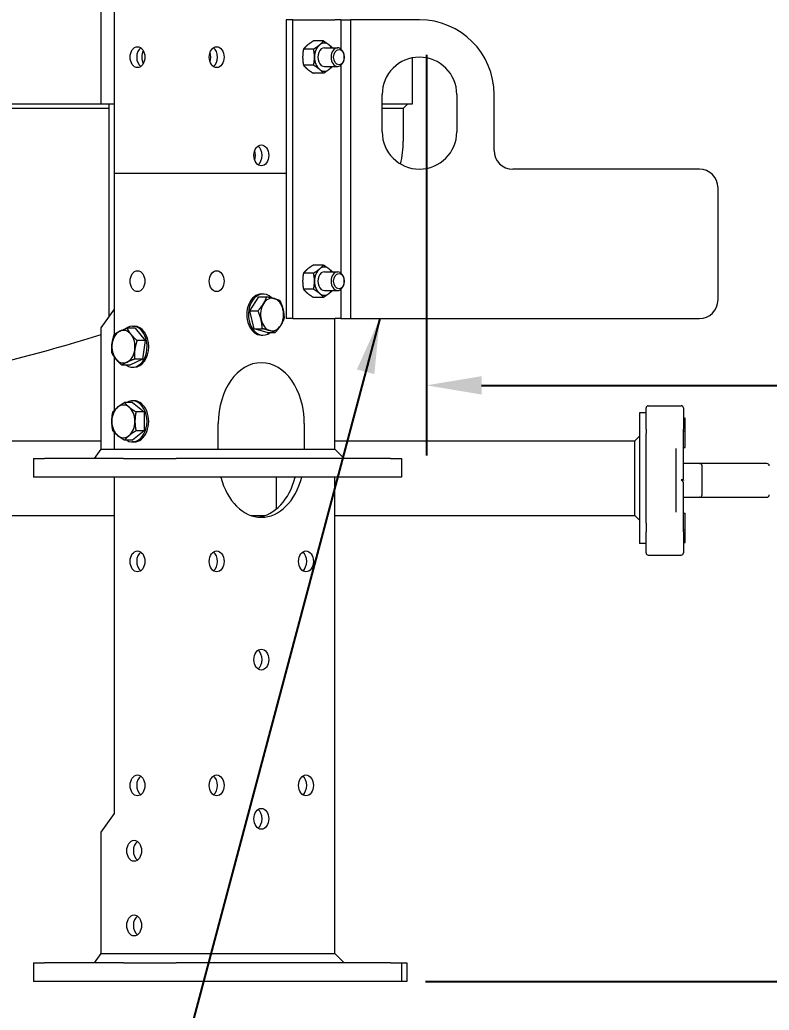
# Model space of a CAD drawing. Header units: inches. Extents: x 19 to 503, y 7 to 322.
# Drawn here: x 105.68 to 125.76, y 44.22 to 70.74 of the extents above; entities that cross this region are included whole.
import ezdxf

# ---------------------------------------------------------------- set-up
doc = ezdxf.new("R2010")
doc.units = ezdxf.units.IN
doc.header["$LTSCALE"] = 15
doc.header["$MEASUREMENT"] = 0
for name, color, linetype, lineweight in [('Dimension (ANSI)', 7, 'Continuous', 25), ('Symbol (ANSI)', 7, 'Continuous', 25), ('Visible (ANSI)', 7, 'Continuous', 50)]:
    doc.layers.add(name, color=color, linetype=linetype, lineweight=lineweight)
doc.styles.add('MEMCOR Medium', font='arial.ttf')
doc.dimstyles.new('Default (ANSI)', dxfattribs={"dimscale": 15, "dimtxt": 0.15, "dimasz": 0.098425, "dimexe": 0.125, "dimexo": 0.0625, "dimgap": 0.031496, "dimtad": 0, "dimtih": 1, "dimtoh": 1, "dimdec": 4, "dimrnd": 1e-08, "dimzin": 3, "dimdsep": 46, "dimlunit": 5, "dimtxsty": 'MEMCOR Medium', "dimcen": 0.09, "dimdle": 0.393701, "dimclrd": 256, "dimclre": 256, "dimclrt": 256, "dimadec": 0, "dimazin": 1, "dimtfac": 0.8, "dimtofl": 0, "dimtmove": 0, "dimatfit": 3, "dimfxl": 1, "dimfrac": 1, "dimtolj": 1, "dimtzin": 4, "dimlwd": -1, "dimlwe": -1, "dimarcsym": 0})
doc.dimstyles.new('Default (ANSI)$7', dxfattribs={"dimscale": 15, "dimtxt": 0.15, "dimasz": 0.098425, "dimexe": 0.125, "dimexo": 0.0625, "dimgap": 0.031496, "dimtad": 0, "dimtih": 1, "dimtoh": 1, "dimdec": 4, "dimrnd": 1e-08, "dimzin": 3, "dimdsep": 46, "dimlunit": 5, "dimtxsty": 'MEMCOR Medium', "dimcen": 0.09, "dimdle": 0.393701, "dimclrd": 256, "dimclre": 256, "dimclrt": 256, "dimadec": 0, "dimazin": 1, "dimtfac": 0.8, "dimtofl": 0, "dimtmove": 0, "dimatfit": 3, "dimfxl": 1, "dimfrac": 1, "dimtolj": 1, "dimtzin": 4, "dimlwd": -1, "dimlwe": -1, "dimarcsym": 0})

# ---------------------------------------------------------------- blocks, each defined once
blk = doc.blocks.new('*D18')
at = {"layer": 'Defpoints', "color": 0, "transparency": 16777216}
for p in [(117.955, 77.494), (115.618, 44.987), (162.862, 44.987)]:
    blk.add_point(p, dxfattribs=at)
at = {"layer": 'Dimension (ANSI)', "transparency": 16777216}
for p, q in [((118.893, 77.494), (164.737, 77.494)), ((162.862, 76.018), (162.862, 65.455)), ((162.862, 46.464), (162.862, 57.027)), ((116.555, 44.987), (164.737, 44.987))]:
    blk.add_line(p, q, dxfattribs=at)
for points in [[(162.616, 76.018), (163.108, 76.018), (162.862, 77.494)], [(162.616, 46.464), (163.108, 46.464), (162.862, 44.987)]]:
    blk.add_solid(points, dxfattribs=at)
at = {"layer": 'Dimension (ANSI)', "transparency": 16777216, "char_height": 2.25, "attachment_point": 5, "style": 'MEMCOR Medium'}
for s, insert in [('\\A1; 32{\\H0.8x;\\S1#2;} in', (162.862, 63.541)), ('\\A1;[825.7 mm]', (162.862, 59.326))]:
    blk.add_mtext(s, dxfattribs=dict(at, insert=insert))
blk = doc.blocks.new('*D23')
at = {"layer": 'Defpoints', "color": 0, "transparency": 16777216}
for p in [(116.58, 70.744), (152.081, 70.744), (152.081, 60.952)]:
    blk.add_point(p, dxfattribs=at)
at = {"layer": 'Dimension (ANSI)', "transparency": 16777216}
for p, q in [((116.58, 69.807), (116.58, 59.077)), ((152.081, 69.807), (152.081, 59.077)), ((118.057, 60.952), (126.456, 60.952)), ((150.605, 60.952), (142.705, 60.952))]:
    blk.add_line(p, q, dxfattribs=at)
for points in [[(118.057, 61.198), (118.057, 60.706), (116.58, 60.952)], [(150.605, 61.198), (150.605, 60.706), (152.081, 60.952)]]:
    blk.add_solid(points, dxfattribs=at)
at = {"layer": 'Dimension (ANSI)', "transparency": 16777216, "char_height": 2.25, "attachment_point": 5, "style": 'MEMCOR Medium'}
for s, insert in [('\\A1; 35{\\H0.8x;\\S1#2;} in', (134.581, 63.251)), ('\\A1;[901.7 mm]', (134.581, 59.037))]:
    blk.add_mtext(s, dxfattribs=dict(at, insert=insert))

msp = doc.modelspace()

# ---------------------------------------------------------------- linework, layer by layer
at = {"layer": 'Visible (ANSI)', "linetype": 'Continuous', "lineweight": 18}
for p, q in [((107.85461, 80.14137), (107.85461, 68.49437)), ((108.21691, 62.99137), (108.21691, 80.14137)), ((112.82026, 70.74137), (112.82026, 62.74137)), ((112.99704, 70.74137), (112.82026, 70.74137)), ((112.99704, 70.74137), (114.12841, 70.74137)), ((112.99704, 62.74137), (112.99704, 70.74137)), ((114.28603, 70.74137), (114.12841, 70.74137)), ((114.28603, 70.74137), (114.54409, 70.74137)), ((114.28603, 70.74137), (114.28603, 69.96063)), ((116.39201, 70.74137), (114.54409, 70.74137)), ((114.54409, 70.74137), (114.54409, 62.74137)), ((113.82047, 70.17438), (113.55105, 70.17438)), ((113.5553, 69.95788), (113.28588, 69.95788)), ((113.84409, 69.99137), (114.2011, 69.99137)), ((113.5553, 69.52486), (113.28588, 69.52486)), ((114.28603, 69.52211), (114.28603, 63.96063)), ((114.37786, 69.74532), (114.37784, 69.74623)), ((114.37786, 69.73742), (114.37784, 69.7365)), ((116.2058, 68.49437), (116.2058, 69.72388)), ((113.82047, 69.30836), (113.55105, 69.30836)), ((113.84409, 69.49137), (114.2011, 69.49137)), ((115.39201, 67.74137), (115.39201, 68.74137)), ((117.39201, 68.74137), (117.39201, 67.74137)), ((118.39201, 67.24137), (118.39201, 68.74137)), ((83.05607, 68.49437), (107.85461, 68.49437)), ((107.85461, 68.49437), (108.21691, 68.49437)), ((108.07715, 62.79372), (108.07715, 68.49437)), ((115.39201, 68.49437), (116.2058, 68.49437)), ((115.95534, 68.36937), (116.08034, 68.49437)), ((108.07715, 68.36937), (82.83353, 68.36937)), ((115.95534, 68.36937), (115.39201, 68.36937)), ((115.95534, 68.36937), (115.95534, 67.49437)), ((108.21691, 66.63737), (109.40959, 66.63737)), ((108.21691, 62.31517), (108.21691, 66.63737)), ((109.40959, 66.63737), (110.3854, 66.63737)), ((110.3854, 66.63737), (112.82026, 66.63737)), ((123.89201, 66.74137), (118.89201, 66.74137)), ((124.39201, 63.24137), (124.39201, 66.24137)), ((113.5553, 63.95788), (113.28588, 63.95788)), ((113.82047, 64.17438), (113.55105, 64.17438)), ((113.84409, 63.99137), (114.2011, 63.99137)), ((114.37786, 63.74532), (114.37784, 63.74623)), ((114.37786, 63.73742), (114.37784, 63.7365)), ((112.15437, 63.39855), (112.19891, 63.39855)), ((113.5553, 63.52486), (113.28588, 63.52486)), ((113.84409, 63.49137), (114.2011, 63.49137)), ((114.28603, 63.52211), (114.28603, 62.74137)), ((111.84884, 62.94789), (112.08543, 63.32638)), ((112.08543, 63.32638), (112.30087, 63.32638)), ((113.82047, 63.30836), (113.55105, 63.30836)), ((107.86336, 62.49137), (108.21691, 62.99137)), ((111.96232, 62.46888), (111.84884, 62.94789)), ((111.84884, 62.94789), (112.06428, 62.94789)), ((112.99704, 62.74137), (112.82026, 62.74137)), ((112.99704, 62.74137), (114.12841, 62.74137)), ((114.12544, 59.24137), (114.12544, 62.74137)), ((114.12544, 59.24137), (114.12544, 62.74137)), ((114.28603, 62.74137), (114.12841, 62.74137)), ((114.28603, 62.74137), (114.54409, 62.74137)), ((114.54409, 62.74137), (123.89201, 62.74137)), ((107.86336, 59.24137), (107.86336, 62.49137)), ((108.77258, 62.48279), (108.55715, 62.48279)), ((108.7027, 62.53855), (108.74724, 62.53855)), ((108.77258, 62.48279), (109.04102, 62.14949)), ((112.31239, 62.36836), (111.96232, 62.46888)), ((111.96232, 62.46888), (112.17776, 62.46888)), ((112.31239, 62.36836), (112.52783, 62.36836)), ((109.04102, 62.14949), (108.82558, 62.14949)), ((109.04102, 62.14949), (108.97114, 61.65407)), ((112.15437, 62.29619), (112.19891, 62.29619)), ((108.21691, 60.28451), (108.21691, 61.71004)), ((108.97114, 61.65407), (108.63281, 61.49195)), ((108.97114, 61.65407), (108.7557, 61.65407)), ((108.63281, 61.49195), (108.41738, 61.49195)), ((108.7027, 61.43619), (108.74724, 61.43619)), ((108.70267, 60.49255), (108.48723, 60.49255)), ((108.70267, 60.49255), (109.01204, 60.24)), ((108.74724, 60.53855), (108.7027, 60.53855)), ((109.01204, 60.24), (108.79661, 60.24)), ((109.01204, 60.24), (109.01207, 59.73482)), ((122.28391, 60.21275), (122.28391, 56.71275)), ((122.46321, 60.21275), (122.28391, 60.21275)), ((122.46321, 59.82759), (122.46321, 60.34516)), ((122.52321, 60.40516), (123.40321, 60.40516)), ((123.46321, 60.34516), (123.46321, 59.82759)), ((123.47321, 60.07168), (123.50321, 60.07168)), ((123.51321, 59.74768), (123.51321, 60.06168)), ((108.21691, 59.24137), (108.21691, 59.6902)), ((109.01207, 59.73482), (108.70273, 59.48219)), ((109.01207, 59.73482), (108.79663, 59.73482)), ((111.00179, 59.24137), (111.00179, 59.92737)), ((113.30696, 59.92737), (113.30696, 59.24137)), ((122.46321, 59.77993), (122.46321, 59.82759)), ((122.46321, 59.77993), (122.46321, 59.66294)), ((123.46321, 59.82759), (123.46321, 59.77993)), ((123.46321, 58.45566), (123.46321, 59.77993)), ((123.47321, 59.73768), (123.50321, 59.73768)), ((123.51321, 59.74303), (123.51321, 59.74768)), ((123.51321, 59.45979), (123.51321, 59.74303)), ((102.76751, 59.46275), (107.86336, 59.46275)), ((108.70273, 59.48219), (108.48729, 59.48219)), ((108.74724, 59.43619), (108.7027, 59.43619)), ((114.12544, 59.46275), (122.15891, 59.46275)), ((122.15891, 59.46275), (122.28391, 59.58775)), ((122.15891, 57.77726), (122.15891, 59.46275)), ((122.46321, 57.26255), (122.46321, 59.66294)), ((123.51321, 59.44445), (123.51321, 59.45979)), ((123.51321, 59.29522), (123.51321, 59.44445)), ((107.68658, 58.99137), (107.86336, 59.24137)), ((107.86336, 59.24137), (109.40959, 59.24137)), ((109.40959, 59.24137), (110.3854, 59.24137)), ((110.3854, 59.24137), (113.92335, 59.24137)), ((113.92335, 59.24137), (114.12544, 59.24137)), ((114.12544, 59.24137), (114.37544, 58.99137)), ((123.26321, 59.25633), (123.26321, 57.55398)), ((123.47321, 59.28522), (123.50321, 59.28522)), ((106.04785, 58.99137), (106.34075, 58.99137)), ((106.04785, 58.99137), (106.04785, 58.49137)), ((108.46207, 58.99137), (106.34075, 58.99137)), ((108.46207, 58.99137), (109.87628, 58.99137)), ((115.61799, 58.99137), (109.87628, 58.99137)), ((115.61799, 58.99137), (115.91088, 58.99137)), ((115.91088, 58.99137), (115.91088, 58.49137)), ((123.8996, 58.85516), (123.46321, 58.85516)), ((123.8996, 58.85516), (123.90321, 58.85516)), ((123.91533, 58.85516), (123.90321, 58.85516)), ((125.69895, 58.85516), (123.91533, 58.85516)), ((123.96321, 58.01516), (123.96321, 58.79516)), ((125.69895, 58.85516), (125.70321, 58.85516)), ((106.34075, 58.49137), (106.04785, 58.49137)), ((108.46207, 58.49137), (106.34075, 58.49137)), ((108.21691, 49.48737), (108.21691, 58.49137)), ((109.87628, 58.49137), (108.46207, 58.49137)), ((115.61799, 58.49137), (109.87628, 58.49137)), ((112.55389, 58.49137), (112.55389, 57.63575)), ((114.12544, 45.73737), (114.12544, 58.49137)), ((115.91088, 58.49137), (115.61799, 58.49137)), ((123.43501, 58.41985), (123.40321, 58.41985)), ((123.40321, 58.41985), (123.44068, 58.38238)), ((123.44068, 58.38238), (123.45843, 58.36463)), ((123.46321, 57.03038), (123.46321, 58.35466)), ((123.46321, 57.95516), (123.8996, 57.95516)), ((123.90321, 57.95516), (123.8996, 57.95516)), ((123.90321, 57.95516), (123.91533, 57.95516)), ((123.91533, 57.95516), (125.69895, 57.95516)), ((125.70321, 57.95516), (125.69895, 57.95516)), ((122.15891, 57.46275), (122.15891, 57.77726)), ((102.76751, 57.46275), (108.21691, 57.46275)), ((111.8843, 57.46275), (112.24766, 57.46275)), ((114.12544, 57.46275), (122.15891, 57.46275)), ((122.15891, 57.46275), (122.28391, 57.33775)), ((123.47321, 57.52509), (123.50321, 57.52509)), ((123.51321, 57.36587), (123.51321, 57.51509)), ((123.51321, 57.35052), (123.51321, 57.36587)), ((123.51321, 57.06729), (123.51321, 57.35052)), ((122.46321, 57.26255), (122.46321, 57.03038)), ((122.46321, 56.98273), (122.46321, 57.03038)), ((123.46321, 57.03038), (123.46321, 56.98273)), ((123.50321, 57.07264), (123.47321, 57.07264)), ((123.51321, 57.06264), (123.51321, 57.06729)), ((123.51321, 56.74864), (123.51321, 57.06264)), ((122.46321, 56.46516), (122.46321, 56.98273)), ((123.46321, 56.98273), (123.46321, 56.46516)), ((122.46321, 56.71275), (122.28391, 56.71275)), ((123.47321, 56.73864), (123.50321, 56.73864)), ((122.52321, 56.40516), (123.40321, 56.40516)), ((107.86336, 48.98737), (108.21691, 49.48737)), ((107.86336, 45.73737), (107.86336, 48.98737)), ((107.68658, 45.48737), (107.86336, 45.73737)), ((107.86336, 45.73737), (109.40959, 45.73737)), ((109.40959, 45.73737), (110.3854, 45.73737)), ((110.3854, 45.73737), (113.92335, 45.73737)), ((113.92335, 45.73737), (114.12544, 45.73737)), ((114.12544, 45.73737), (114.37544, 45.48737)), ((106.04785, 45.48737), (106.34075, 45.48737)), ((106.04785, 45.48737), (106.04785, 44.98737)), ((108.46207, 45.48737), (106.34075, 45.48737)), ((108.46207, 45.48737), (109.87628, 45.48737)), ((115.61799, 45.48737), (109.87628, 45.48737)), ((115.61799, 45.48737), (115.91088, 45.48737)), ((115.91088, 45.48737), (115.91088, 44.98737)), ((115.91088, 45.48737), (116.05472, 45.48737)), ((116.05472, 45.48737), (116.05472, 44.98737)), ((106.34075, 44.98737), (106.04785, 44.98737)), ((108.46207, 44.98737), (106.34075, 44.98737)), ((109.87628, 44.98737), (108.46207, 44.98737)), ((115.61799, 44.98737), (109.87628, 44.98737)), ((115.91088, 44.98737), (115.61799, 44.98737)), ((116.05472, 44.98737), (115.91088, 44.98737))]:
    msp.add_line(p, q, dxfattribs=at)
for centre, radius, start, end in [((116.39201, 68.74137), 2, 0, 90), ((116.39201, 68.74137), 1, 0, 180), ((116.39201, 67.74137), 1, 180, 0), ((113.18534, 67.49437), 2.77, 347.16009, 0), ((118.89201, 67.24137), 0.5, 180, 270), ((123.89201, 66.24137), 0.5, 0, 90), ((123.89201, 63.24137), 0.5, 270, 0), ((95.45534, 101.71781), 41.31344, 276.599972, 287.477938), ((122.52321, 60.34516), 0.06, 90, 180), ((123.40321, 60.34516), 0.06, 0, 90), ((123.47321, 60.08168), 0.01, 180, 270), ((123.50321, 60.06168), 0.01, 0, 90), ((123.47321, 59.72768), 0.01, 90, 180), ((123.50321, 59.74768), 0.01, 270, 0), ((123.47321, 59.27522), 0.01, 90, 180), ((123.50321, 59.29522), 0.01, 270, 0), ((123.90321, 58.79516), 0.06, 0, 90), ((125.70321, 58.79516), 0.06, 0, 90), ((123.90321, 58.01516), 0.06, 270, 0), ((125.70321, 58.01516), 0.06, 270, 0), ((123.47321, 57.53509), 0.01, 180, 270), ((123.50321, 57.51509), 0.01, 0, 90), ((123.47321, 57.08264), 0.01, 180, 270), ((123.50321, 57.06264), 0.01, 0, 90), ((123.47321, 56.72864), 0.01, 90, 180), ((123.50321, 56.74864), 0.01, 270, 0), ((122.52321, 56.46516), 0.06, 180, 270), ((123.40321, 56.46516), 0.06, 270, 0)]:
    msp.add_arc(centre, radius, start, end, dxfattribs=at)
for centre, major_axis, ratio, start_param, end_param in [((113.84415, 69.74137), (0, -0.375), 0.70710678, 3.66519143, 4.71238898), ((113.84415, 69.74137), (0, 0.375), 0.70710678, 5.75958653, 6.80678408), ((113.84415, 69.74137), (0, 0.375), 0.70710678, 5.44211664, 5.75958653), ((109.01361, 69.74137), (0, -0.28), 0.70710678, 3.60436277, 5.82041519), ((109.14917, 69.74137), (0, 0.28), 0.70710678, 0.9087913, 2.23280135), ((110.60439, 69.74137), (0, 0.28), 0.70710678, 4.24640863, 5.17836933), ((110.78117, 69.74137), (0, -0.28), 0.70710678, 0.46335623, 2.67823643), ((110.78138, 69.74137), (0, 0.28), 0.70710678, 3.60436277, 5.82041519), ((113.84415, 69.74137), (0, 0.25014), 0.70710678, 6.25022773, 9.45773554), ((114.2011, 69.74137), (0, 0.25), 0.70710678, 4.73185041, 10.97611285), ((113.84415, 69.74137), (0, -0.375), 0.70710678, 4.71238898, 5.75958653), ((113.84415, 69.74137), (0, -0.375), 0.70710678, 5.75958653, 6.80678408), ((113.84415, 69.74137), (0, 0.375), 0.70710678, 3.66519143, 3.98266132), ((111.80082, 67.11037), (0, 0.28), 0.70710678, 4.24524287, 5.17953509), ((111.9776, 67.11037), (0, -0.28), 0.70710678, 0.46277012, 2.67882254), ((111.9776, 67.11037), (0, 0.28), 0.70710678, 3.60436277, 5.82041519), ((113.84415, 63.74137), (0, -0.375), 0.70710678, 3.66519143, 4.71238898), ((113.84415, 63.74137), (0, 0.25014), 0.70710678, 6.25022773, 9.45773554), ((113.84415, 63.74137), (0, 0.375), 0.70710678, 5.75958653, 6.80678408), ((113.84415, 63.74137), (0, 0.375), 0.70710678, 5.44211664, 5.75958653), ((114.2011, 63.74137), (0, 0.25), 0.70710678, 4.73185041, 10.97611285), ((113.84415, 63.74137), (0, -0.375), 0.70710678, 4.71238898, 5.75958653), ((112.15437, 62.84737), (0, -0.55118), 0.70710678, 3.14159265, 6.28318531), ((112.19891, 62.84737), (0, -0.55118), 0.70710678, 2.52633986, 6.80067145), ((113.84415, 63.74137), (0, -0.375), 0.70710678, 5.75958653, 6.80678408), ((113.84415, 63.74137), (0, 0.375), 0.70710678, 3.66519143, 3.98266132), ((112.44198, 62.84737), (0, -0.4375), 0.70710678, 3.9884705, 5.03566805), ((112.44198, 62.84737), (0, 0.4375), 0.70710678, 6.08286561, 7.13006316), ((112.44198, 62.84737), (0, 0.4375), 0.70710678, 5.03566805, 6.08286561), ((112.44198, 62.84737), (0, 0.4375), 0.70710678, 3.9884705, 5.03566805), ((112.44198, 62.84737), (0, -0.4375), 0.70710678, 5.03566805, 6.08286561), ((108.45963, 61.98737), (0, 0.4375), 0.70710678, 0.3266915, 1.37388905), ((108.45963, 61.98737), (0, 0.4375), 0.70710678, 5.56267925, 6.6098768), ((108.7027, 61.98737), (0, -0.55118), 0.70710678, 5.82948756, 9.9512472), ((108.74724, 61.98737), (0, -0.55118), 0.70710678, 0, 3.14159265), ((112.44198, 62.84737), (0, -0.4375), 0.70710678, 6.08286561, 7.13006316), ((108.45963, 61.98737), (0, -0.4375), 0.70710678, 4.5154817, 5.56267925), ((108.45963, 61.98737), (0, 0.4375), 0.70710678, 4.5154817, 5.56267925), ((108.45963, 61.98737), (0, -0.4375), 0.70710678, 0.3266915, 1.37388905), ((108.45963, 61.98737), (0, -0.4375), 0.70710678, 5.56267925, 6.6098768), ((112.15437, 59.92737), (0, 1.63), 0.70710678, 4.71238898, 7.85398163), ((108.7027, 59.98737), (0, 0.55118), 0.70710678, 2.73014684, 6.69463112), ((108.74724, 59.98737), (0, 0.55118), 0.70710678, 3.14159265, 6.28318531), ((108.45963, 59.98737), (0, -0.4375), 0.70710678, 3.66527468, 4.71247223), ((108.45963, 59.98737), (0, 0.4375), 0.70710678, 5.75966978, 6.80686733), ((108.45963, 59.98737), (0, 0.4375), 0.70710678, 4.71247223, 5.75966978), ((108.45963, 59.98737), (0, -0.4375), 0.70710678, 4.71247223, 5.75966978), ((108.45963, 59.98737), (0, 0.4375), 0.70710678, 3.66527468, 4.71247223), ((108.45963, 59.98737), (0, -0.4375), 0.70710678, 5.75966978, 6.80686733), ((112.15437, 59.04737), (0, -1.63), 0.70710678, 5.06048038, 7.50589024), ((111.9776, 59.04737), (0, -1.63), 0.70710678, 0.07676248, 1.22270493), ((123.40321, 58.45566), (-0.06, 0), 0.425, 2.54089812, 3.14159265), ((123.40321, 58.35466), (0.06, 0), 0.425, 0, 0.40187065), ((109.01361, 56.23737), (0, -0.28), 0.70710678, 3.60436277, 5.82041519), ((110.78138, 56.23737), (0, 0.28), 0.70710678, 3.60436277, 5.82041519), ((113.17381, 56.23737), (0, 0.28), 0.70710678, 3.60436277, 5.82041519), ((111.9776, 53.60637), (0, 0.28), 0.70710678, 3.60436277, 5.82041519), ((109.01361, 50.23737), (0, -0.28), 0.70710678, 3.60436277, 5.82041519), ((110.78138, 50.23737), (0, 0.28), 0.70710678, 3.60436277, 5.82041519), ((113.17381, 50.23737), (0, 0.28), 0.70710678, 3.60436277, 5.82041519), ((111.9776, 49.34337), (0, 0.28), 0.70710678, 3.60436277, 5.82041519), ((108.92402, 48.48737), (0, -0.28), 0.70710678, 3.60436277, 5.82041519), ((108.92402, 46.48737), (0, -0.28), 0.70710678, 3.60436277, 5.82041519)]:
    msp.add_ellipse(centre, major_axis=major_axis, ratio=ratio, start_param=start_param, end_param=end_param, dxfattribs=at)
for centre, major_axis in [((108.83684, 69.74137), (0, 0.28)), ((110.95816, 69.74137), (0, -0.28)), ((114.23447, 69.74137), (0, 0.20281)), ((112.15437, 67.11037), (0, -0.28)), ((108.83684, 63.74137), (0, 0.28)), ((110.95816, 63.74137), (0, -0.28)), ((114.23447, 63.74137), (0, -0.20281)), ((108.83684, 56.23737), (0, 0.28)), ((110.95816, 56.23737), (0, -0.28)), ((113.35059, 56.23737), (0, -0.28)), ((112.15437, 53.60637), (0, -0.28)), ((108.83684, 50.23737), (0, 0.28)), ((110.95816, 50.23737), (0, -0.28)), ((113.35059, 50.23737), (0, -0.28)), ((112.15437, 49.34337), (0, -0.28)), ((108.74724, 48.48737), (0, -0.28)), ((108.74724, 46.48737), (0, -0.28))]:
    msp.add_ellipse(centre, major_axis=major_axis, ratio=0.70710678, dxfattribs=at)
for points in [[(116.45002, 70.74437), (116.44877, 70.74312), (116.44752, 70.74188), (116.44628, 70.74063)], [(123.43501, 58.41985), (123.43618, 58.41985), (123.43735, 58.41976), (123.43849, 58.41959)]]:
    msp.add_open_spline(points, degree=3, dxfattribs=at)
for points, weights in [([(113.39478, 70.06613), (113.33325, 70.01589), (113.28588, 69.95788)], [1, 1.0379548493, 1]), ([(113.55105, 70.17438), (113.45632, 70.11637), (113.39478, 70.06613)], [1, 1.0379548493, 1]), ([(113.5553, 69.95788), (113.65004, 70.01589), (113.71157, 70.06613)], [1, 1.0379548493, 1]), ([(113.71157, 70.06613), (113.7731, 70.11637), (113.82047, 70.17438)], [1, 1.0379548493, 1]), ([(113.82047, 70.17438), (113.9152, 70.11637), (113.97673, 70.06613)], [1, 1.0379548493, 1]), ([(113.97673, 70.06613), (114.02083, 70.03013), (114.05657, 69.99137)], [1, 1.02690849784, 1.01566285889]), ([(113.28588, 69.95788), (113.2622, 69.84185), (113.2622, 69.74137)], [1, 1.0379548493, 1]), ([(113.57898, 69.74137), (113.57898, 69.84185), (113.5553, 69.95788)], [1, 1.0379548493, 1]), ([(113.2622, 69.74137), (113.2622, 69.64089), (113.28588, 69.52486)], [1, 1.0379548493, 1]), ([(113.28588, 69.52486), (113.33325, 69.46685), (113.39478, 69.41661)], [1, 1.0379548493, 1]), ([(113.5553, 69.52486), (113.57898, 69.64089), (113.57898, 69.74137)], [1, 1.0379548493, 1]), ([(113.71157, 69.41661), (113.65004, 69.46685), (113.5553, 69.52486)], [1, 1.0379548493, 1]), ([(113.39478, 69.41661), (113.45632, 69.36637), (113.55105, 69.30836)], [1, 1.0379548493, 1]), ([(113.82047, 69.30836), (113.7731, 69.36637), (113.71157, 69.41661)], [1, 1.0379548493, 1]), ([(113.97673, 69.41661), (113.9152, 69.36637), (113.82047, 69.30836)], [1, 1.0379548493, 1]), ([(114.05657, 69.49137), (114.02083, 69.45261), (113.97673, 69.41661)], [1.01566285889, 1.02690849784, 1]), ([(113.28588, 63.95788), (113.2622, 63.84185), (113.2622, 63.74137)], [1, 1.0379548493, 1]), ([(113.39478, 64.06613), (113.33325, 64.01589), (113.28588, 63.95788)], [1, 1.0379548493, 1]), ([(113.55105, 64.17438), (113.45632, 64.11637), (113.39478, 64.06613)], [1, 1.0379548493, 1]), ([(113.5553, 63.95788), (113.65004, 64.01589), (113.71157, 64.06613)], [1, 1.0379548493, 1]), ([(113.57898, 63.74137), (113.57898, 63.84185), (113.5553, 63.95788)], [1, 1.0379548493, 1]), ([(113.71157, 64.06613), (113.7731, 64.11637), (113.82047, 64.17438)], [1, 1.0379548493, 1]), ([(113.82047, 64.17438), (113.9152, 64.11637), (113.97673, 64.06613)], [1, 1.0379548493, 1]), ([(113.97673, 64.06613), (114.02083, 64.03013), (114.05657, 63.99137)], [1, 1.02690849784, 1.01566285889]), ([(113.2622, 63.74137), (113.2622, 63.64089), (113.28588, 63.52486)], [1, 1.0379548493, 1]), ([(113.5553, 63.52486), (113.57898, 63.64089), (113.57898, 63.74137)], [1, 1.0379548493, 1]), ([(113.28588, 63.52486), (113.33325, 63.46685), (113.39478, 63.41661)], [1, 1.0379548493, 1]), ([(113.39478, 63.41661), (113.45632, 63.36637), (113.55105, 63.30836)], [1, 1.0379548493, 1]), ([(113.71157, 63.41661), (113.65004, 63.46685), (113.5553, 63.52486)], [1, 1.0379548493, 1]), ([(113.82047, 63.30836), (113.7731, 63.36637), (113.71157, 63.41661)], [1, 1.0379548493, 1]), ([(113.97673, 63.41661), (113.9152, 63.36637), (113.82047, 63.30836)], [1, 1.0379548493, 1]), ([(114.05657, 63.49137), (114.02083, 63.45261), (113.97673, 63.41661)], [1.01566285889, 1.02690849784, 1]), ([(112.06428, 62.94789), (112.1553, 63.04931), (112.21021, 63.13714)], [1.01001874936, 1.04314139574, 1]), ([(112.21021, 63.13714), (112.26511, 63.22497), (112.30087, 63.32638)], [1, 1.04314139574, 1.01001874936]), ([(112.30087, 63.32638), (112.4223, 63.29945), (112.50354, 63.27612)], [1.01001874936, 1.04314139574, 1]), ([(112.50354, 63.27612), (112.58477, 63.25279), (112.65095, 63.22586)], [1, 1.04314139574, 1.01001874936]), ([(112.65095, 63.22586), (112.70898, 63.09751), (112.73532, 62.98635)], [1.01001874936, 1.04314139574, 1]), ([(112.14865, 62.70839), (112.12232, 62.81954), (112.06428, 62.94789)], [1, 1.04314139574, 1.01001874936]), ([(112.73532, 62.98635), (112.76165, 62.8752), (112.76443, 62.74685)], [1, 1.04314139574, 1.01001874936]), ([(112.17776, 62.46888), (112.17498, 62.59723), (112.14865, 62.70839)], [1.01001874936, 1.04314139574, 1]), ([(112.76443, 62.74685), (112.72866, 62.64543), (112.67376, 62.5576)], [1.01001874936, 1.04314139574, 1]), ([(108.21882, 62.32067), (108.28184, 62.36411), (108.36035, 62.40173)], [1.01001874936, 1.04314139574, 1]), ([(108.36035, 62.40173), (108.43886, 62.43935), (108.55715, 62.48279)], [1, 1.04314139574, 1.01001874936]), ([(108.55715, 62.48279), (108.60144, 62.39348), (108.66373, 62.31614)], [1.01001874936, 1.04314139574, 1]), ([(112.38043, 62.41862), (112.29919, 62.44194), (112.17776, 62.46888)], [1, 1.04314139574, 1.01001874936]), ([(112.52783, 62.36836), (112.46166, 62.39529), (112.38043, 62.41862)], [1.01001874936, 1.04314139574, 1]), ([(112.67376, 62.5576), (112.61886, 62.46977), (112.52783, 62.36836)], [1, 1.04314139574, 1.01001874936]), ([(108.14894, 61.82525), (108.14003, 61.958), (108.15625, 62.07296)], [1.01001874936, 1.04314139574, 1]), ([(108.15625, 62.07296), (108.17247, 62.18792), (108.21882, 62.32067)], [1, 1.04314139574, 1.01001874936]), ([(108.66373, 62.31614), (108.72603, 62.2388), (108.82558, 62.14949)], [1, 1.04314139574, 1.01001874936]), ([(108.82558, 62.14949), (108.77923, 62.01674), (108.76301, 61.90178)], [1.01001874936, 1.04314139574, 1]), ([(108.25553, 61.6586), (108.19323, 61.73594), (108.14894, 61.82525)], [1, 1.04314139574, 1.01001874936]), ([(108.76301, 61.90178), (108.74679, 61.78682), (108.7557, 61.65407)], [1, 1.04314139574, 1.01001874936]), ([(108.41738, 61.49195), (108.31782, 61.58126), (108.25553, 61.6586)], [1.01001874936, 1.04314139574, 1]), ([(108.55891, 61.57301), (108.4804, 61.53539), (108.41738, 61.49195)], [1, 1.04314139574, 1.01001874936]), ([(108.7557, 61.65407), (108.63742, 61.61063), (108.55891, 61.57301)], [1.01001874936, 1.04314139574, 1]), ([(108.30493, 60.36624), (108.37671, 60.42486), (108.48723, 60.49255)], [1, 1.04314139574, 1.01001874936]), ([(108.48723, 60.49255), (108.5425, 60.42488), (108.61429, 60.36627)], [1.01001874936, 1.04314139574, 1]), ([(108.15027, 59.98733), (108.15026, 60.10456), (108.17789, 60.23992)], [1, 1.04314139574, 1.01001874936]), ([(108.17789, 60.23992), (108.23314, 60.30762), (108.30493, 60.36624)], [1.01001874936, 1.04314139574, 1]), ([(108.61429, 60.36627), (108.68608, 60.30767), (108.79661, 60.24)], [1, 1.04314139574, 1.01001874936]), ([(108.79661, 60.24), (108.76898, 60.10463), (108.76899, 59.98741)], [1.01001874936, 1.04314139574, 1]), ([(108.17792, 59.73474), (108.15028, 59.87011), (108.15027, 59.98733)], [1.01001874936, 1.04314139574, 1]), ([(108.76899, 59.98741), (108.769, 59.87018), (108.79663, 59.73482)], [1, 1.04314139574, 1.01001874936]), ([(108.30497, 59.60847), (108.23318, 59.66707), (108.17792, 59.73474)], [1, 1.04314139574, 1.01001874936]), ([(108.79663, 59.73482), (108.68612, 59.66712), (108.61433, 59.6085)], [1.01001874936, 1.04314139574, 1]), ([(108.48729, 59.48219), (108.37676, 59.54986), (108.30497, 59.60847)], [1.01001874936, 1.04314139574, 1]), ([(108.61433, 59.6085), (108.54255, 59.54988), (108.48729, 59.48219)], [1, 1.04314139574, 1.01001874936])]:
    msp.add_rational_spline(points, weights, degree=2, dxfattribs=at)
for points, knots in [([(123.40321, 58.41985), (123.41003, 58.41985), (123.41688, 58.42171), (123.42806, 58.42646), (123.43264, 58.42896), (123.43671, 58.43133)], [0, 0, 0, 0, 0.0519756757, 0.0519756757, 0.0923027288, 0.0923027288, 0.0923027288, 0.0923027288]), ([(123.43671, 58.43133), (123.43789, 58.43202), (123.43902, 58.4327), (123.44457, 58.43607), (123.4491, 58.43899), (123.45271, 58.44124)], [0.0923027288, 0.0923027288, 0.0923027288, 0.0923027288, 0.1039513514, 0.1039513514, 0.1517370835, 0.1517370835, 0.1517370835, 0.1517370835]), ([(123.46687, 58.41155), (123.46209, 58.41375), (123.45728, 58.41531), (123.45126, 58.417), (123.44877, 58.41762), (123.44368, 58.41871), (123.44109, 58.41919), (123.43849, 58.41959)], [0, 0, 0, 0, 0.055402638, 0.055402638, 0.091701074, 0.091701074, 0.127427899, 0.127427899, 0.127427899, 0.127427899]), ([(123.47646, 58.40736), (123.47642, 58.40738), (123.47638, 58.40739), (123.47467, 58.40801), (123.47177, 58.40929), (123.46687, 58.41155)], [-0.0006488507, -0.0006488507, -0.0006488507, -0.0006488507, 0, 0, 0.02871512, 0.02871512, 0.02871512, 0.02871512])]:
    msp.add_open_spline(points, degree=3, knots=knots, dxfattribs=at)

# ---------------------------------------------------------------- dimensions: what is measured, and where the dimension line sits
at = {"layer": 'Dimension (ANSI)'}
for base, p1, p2, angle, text, override, picture, middle in [((162.86208, 44.98737), (117.95534, 77.49437), (115.61799, 44.98737), 90, ' <> in\\X[825.7 mm]', {"dimgap": 0.031496, "dimdec": 4, "dimpost": '', "dimtol": 0, "dimlim": 0, "dimtp": 0, "dimtm": 0, "dimtdec": 2, "dimatfit": 1}, '*D18', (162.86208, 61.24087)), ((152.08134, 60.95167), (116.58034, 70.74437), (152.08134, 70.74437), 180, ' <> in\\X[901.7 mm]', {"dimgap": 0.031496, "dimtih": 0, "dimtoh": 0, "dimdec": 4, "dimpost": '', "dimtol": 0, "dimlim": 0, "dimtp": 0, "dimtm": 0, "dimtdec": 2, "dimatfit": 1}, '*D23', (134.58059, 60.95167))]:
    dim = msp.add_linear_dim(base=base, p1=p1, p2=p2, angle=angle, text=text, dimstyle='Default (ANSI)', override=override, dxfattribs=at)
    dim.commit()
    dim.dimension.update_dxf_attribs({"geometry": picture, "text_midpoint": middle, "dimtype": 160})

# ---------------------------------------------------------------- leaders
at = {"layer": 'Symbol (ANSI)', "annotation_type": 0, "has_hookline": 1, "hookline_direction": 1, "text_width": 38.22544}
msp.add_leader([(115.3288, 62.74137), (105.33848, 25.20527), (103.8621, 25.20527)], dimstyle='Default (ANSI)$7', override={"dimtad": 0}, dxfattribs=at)

doc.saveas('drawing.dxf')
